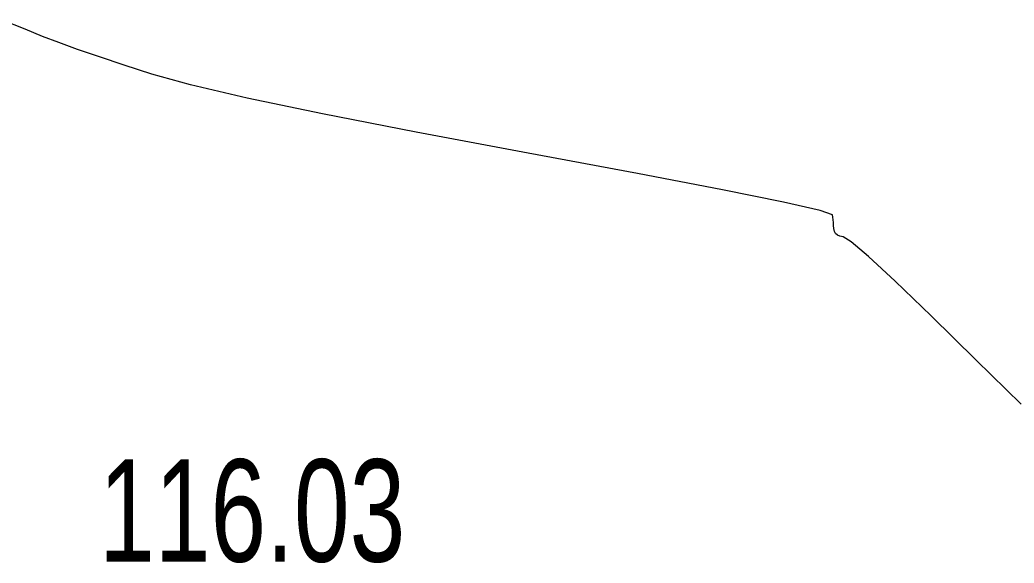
# Model space of a CAD drawing. Header units: metres. Extents: x 431006 to 434411, y 2469261 to 2473208.
# Drawn here: x 432014.93 to 432053.77, y 2472637.21 to 2472658.44 of the extents above; entities that cross this region are included whole.
import ezdxf

# ---------------------------------------------------------------- set-up
doc = ezdxf.new("R2010")
doc.units = ezdxf.units.M
doc.header["$MEASUREMENT"] = 0
doc.layers.add('CAO DO', color=8, linetype='Continuous', lineweight=18)
doc.layers.add('MH_DongMuc_Con', color=8, linetype='Continuous', lineweight=18)
doc.styles.get("Standard").update_dxf_attribs({"font": 'arial.ttf'})

msp = doc.modelspace()

# ---------------------------------------------------------------- linework, layer by layer
at = {"layer": 'MH_DongMuc_Con', "color": 9, "lineweight": 0, "elevation": 106}
msp.add_lwpolyline([(432054.048, 2472643.418), (432052.285, 2472645.145), (432050.526, 2472646.876), (432049.127, 2472648.224), (432048.088, 2472649.188), (432047.41, 2472649.768), (432047.092, 2472649.964), (432046.968, 2472649.981), (432046.869, 2472650.021), (432046.797, 2472650.086), (432046.75, 2472650.174), (432046.729, 2472650.287), (432046.72, 2472650.407), (432046.71, 2472650.522), (432046.699, 2472650.629), (432046.687, 2472650.73), (432046.674, 2472650.824), (432046.188, 2472650.993), (432044.757, 2472651.317), (432042.379, 2472651.798), (432039.057, 2472652.434), (432034.789, 2472653.226), (432030.408, 2472654.045), (432026.747, 2472654.764), (432023.807, 2472655.382), (432021.587, 2472655.899), (432020.087, 2472656.316), (432019.005, 2472656.668), (432018.037, 2472656.992), (432017.183, 2472657.288), (432016.443, 2472657.557), (432015.817, 2472657.797), (432015.13, 2472658.071), (432014.205, 2472658.44)], dxfattribs=at)

# ---------------------------------------------------------------- texts
at = {"layer": 'CAO DO', "color": 9, "lineweight": 0, "width": 0.7}
msp.add_text('116.03', height=4, dxfattribs=at).set_placement((432018.023, 2472637.264, 116.031))

doc.saveas('drawing.dxf')
